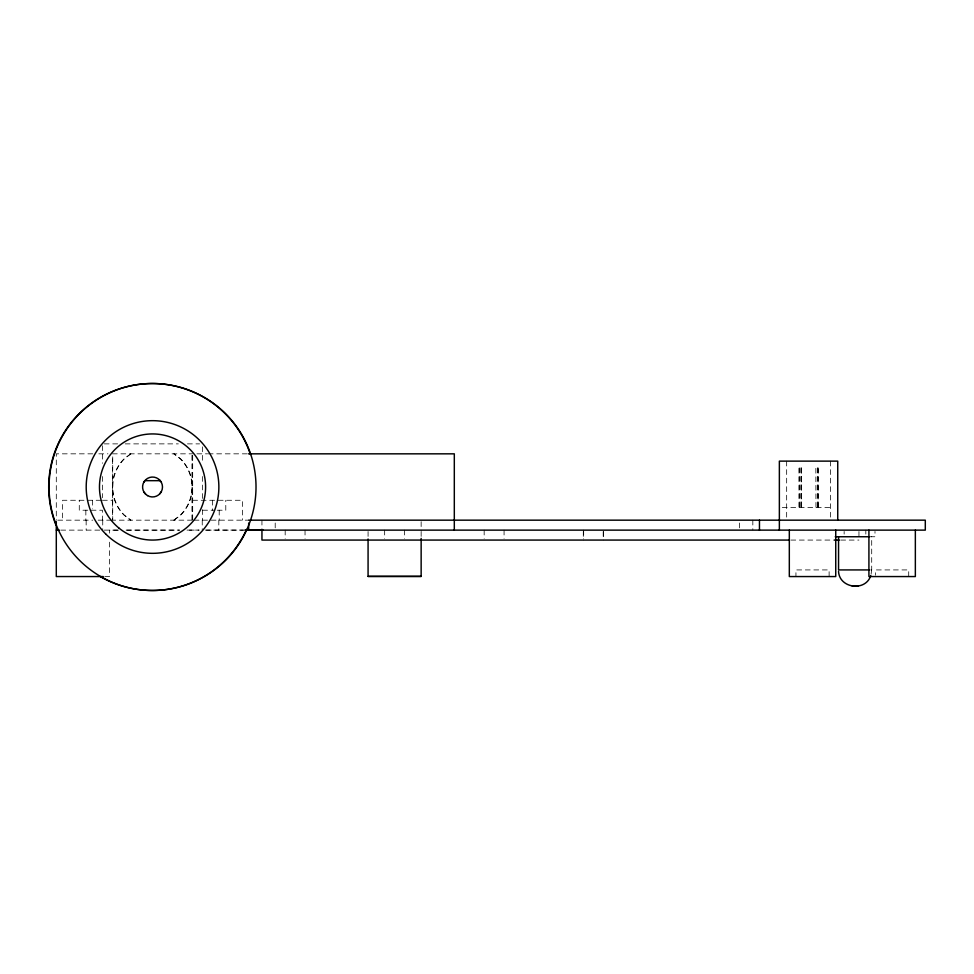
<?xml version="1.0" encoding="UTF-8"?>
<svg xmlns="http://www.w3.org/2000/svg" width="974" height="974" viewBox="0 0 974 974"><rect width="100%" height="100%" fill="white"/><g stroke="black" fill="none" stroke-linecap="round" stroke-linejoin="round"><path stroke-width="0.73" stroke-dasharray="4.87 3.65" d="M871.085 574.185L871.645 569.924M130.589 453.835L124.039 458.851A39.8 39.8 0 0 0 124.039 515.149L130.589 520.165M130.93 453.835L124.392 458.851A39.8 39.8 0 0 0 124.392 515.149L130.93 520.165M173.786 520.165L180.324 515.149A39.8 39.8 0 0 0 180.324 458.851L173.786 453.835M174.127 520.165L180.677 515.149A39.8 39.8 0 0 0 180.677 458.851L174.127 453.835M117.611 443.876L102.428 443.876L102.428 463.332M125.208 443.876L178.339 443.876M187.446 443.876L199.597 443.876M92.761 453.835L56.297 453.835L56.297 520.165M98.837 453.835L107.956 453.835M112.387 453.835L192.682 453.835M196.931 453.835L207.547 453.835M208.217 453.835L247.713 453.835M801.249 507.564L801.249 467.764L799.033 467.764L799.057 507.564M101.016 500.271L62.628 500.271L62.628 520.165M102.428 500.271L112.387 500.271M192.682 500.271L242.429 500.271L242.429 520.165M782.28 507.564L830.445 507.564M87.794 510.218L79.284 510.218L79.284 500.271M91.166 510.218L102.428 510.218L102.428 520.165M202.629 510.218L213.89 510.218M217.263 510.218L225.785 510.218L225.785 500.271M57.795 520.165L92.786 520.165M98.167 520.165L110.963 520.165M192.328 520.165L112.387 520.165L112.387 456.843M194.106 520.165L248.674 520.165M118.499 530.112L109.368 530.124L109.368 533.119M126.109 530.112L179.374 530.087M186.984 530.087L199.159 530.087L187.166 530.124M205.246 530.087L243.293 530.075M60.778 530.124L103.305 530.124M104.242 530.124L117.805 530.124M126.851 530.124L179.63 530.124M206.391 530.124L244.194 530.124M869.977 536.747L874.993 536.747L874.993 531.451M790.851 540.071L834.657 540.071M840.72 540.071L858.958 540.071M870.707 569.924L871.706 569.924L871.706 536.747M104.815 576.547L109.368 576.559L109.368 540.594M908.718 576.559L908.718 569.924L875.553 569.924L875.553 575.232M865.825 530.124L865.825 534.093M858.958 531.536L858.958 537.222M844.141 531.451L844.141 534.093M830.445 461.128L830.445 520.165M829.118 576.559L829.118 569.924L795.941 569.924L795.941 576.559M818.087 507.564L818.087 467.764L815.859 467.764L815.969 507.564M817.941 467.764L818.063 507.564M817.868 467.764L817.868 507.564M801.237 467.764L801.176 507.564M801.03 467.764L801.03 507.564M799.24 467.764L799.24 507.564M786.663 461.128L786.663 518.765M752.829 520.165L752.829 530.087M739.558 522.989L739.558 530.026M603.576 531.536L603.576 538.646M603.21 531.536L603.21 540.071M583.669 530.124L583.669 538.646M583.304 531.536L583.304 540.071M504.069 530.124L504.069 538.646M484.163 530.124L484.163 538.646M421.145 521.687L421.145 530.806M421.145 531.512L421.145 537.514M404.563 530.124L404.563 538.646M384.657 530.124L384.657 538.646M368.075 531.512L368.075 537.514M305.032 530.124L305.057 538.646M285.187 530.124L285.163 538.646M275.204 523.001L275.204 528.675M261.945 520.165L261.945 530.087M219.211 510.218L219.211 520.165M218.821 520.165L218.821 530.124M212.588 500.271L212.588 510.218M202.629 446.847L202.629 463.332M202.629 476.529L202.629 500.271M202.629 509.694L202.629 520.165M202.239 520.165L202.239 530.124M192.682 455.345L192.682 520.165M192.328 455.345L192.328 518.655M191.988 455.345L191.988 520.165M112.728 456.843L112.728 520.165M102.733 520.165L102.733 530.124M102.428 476.529L102.428 497.726M92.481 500.271L92.481 508.793M86.15 520.165L86.15 530.124M85.846 510.218L85.846 520.165"/><path stroke-width="1.46" d="M870.768 575.597C865.63 591.924 839.284 588.454 838.541 571.361M143.762 482.3L144.931 480.669L160.113 480.681M159.785 493.806L161.307 491.7M858.009 586.251L852.262 586.251M421.145 576.365L368.075 576.462L368.075 538.987M248.48 453.835L454.31 453.835L454.31 530.124M248.674 520.165L925.3 520.165L925.3 530.124L245.692 530.124M244.815 530.075L263.077 530.063M56.297 530.124L59.329 530.112M835.254 536.747L869.222 536.747M789.342 540.071L261.945 540.071L261.945 530.124M834.645 540.071L839.284 540.071M869.222 569.924L838.553 569.924L838.553 536.747M103.305 576.559L56.297 576.547L56.297 521.589M368.075 576.365L421.145 576.462L421.145 538.391M159.346 479.744L160.99 481.753M144.079 492.247L145.723 494.256M915.353 530.124L915.353 576.559L868.918 576.559L868.918 530.124M837.737 520.165L837.737 461.128L779.358 461.128L779.358 530.124M835.741 530.124L835.741 576.559L789.317 576.559L789.317 530.124M759.464 520.165L759.464 530.124M248.674 523.014L248.674 530.124M246.592 529.381A103.487 103.487 0 0 1 100.444 576.62M56.005 525.193A103.487 103.487 0 0 1 116.807 389.746A103.487 103.487 0 0 1 250.428 454.481M100.785 576.62A103.487 103.487 0 0 0 256.016 487A103.487 103.487 0 0 0 100.785 397.38A103.487 103.487 0 0 0 100.785 576.62M105.63 533.91A66.342 66.342 0 0 0 216.605 504.167A66.342 66.342 0 0 0 135.362 422.923A66.342 66.342 0 0 0 105.63 533.91M147.561 495.62A9.947 9.947 0 0 0 162.488 487A9.947 9.947 0 0 0 147.561 478.38A9.947 9.947 0 0 0 147.561 495.62M119.218 528.31A53.071 53.071 0 0 0 204.966 495.206A53.071 53.071 0 0 0 133.414 437.496A53.071 53.071 0 0 0 119.218 528.31"/></g></svg>
